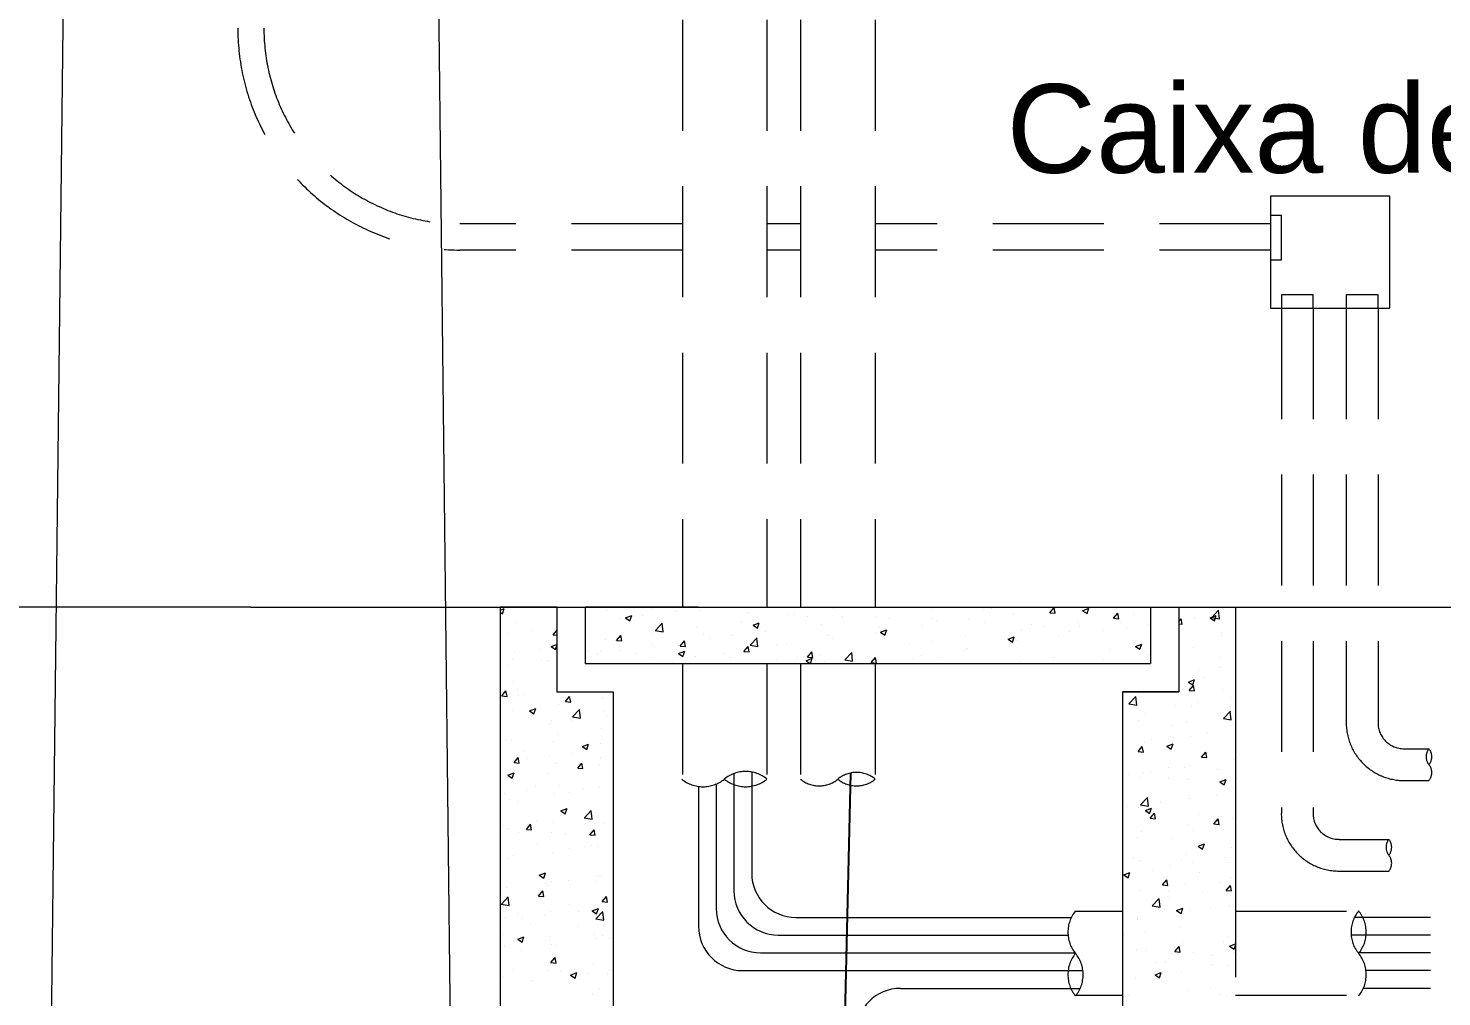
# Model space of a CAD drawing. Header units: millimetres. Extents: x 108055 to 152758, y 4876 to 37034.
# Drawn here: x 135259 to 136532, y 9760 to 10633 of the extents above; entities that cross this region are included whole.
import ezdxf

# ---------------------------------------------------------------- set-up
doc = ezdxf.new("R2010")
doc.units = ezdxf.units.MM
doc.header["$LTSCALE"] = 200
doc.linetypes.add('DASHED', pattern=[0.75, 0.5, -0.25])
for name, color, linetype, lineweight in [('arquitetonico', 7, 'Continuous', 9), ('simbologia', 2, 'Continuous', 9), ('Textos', 9, 'Continuous', 9)]:
    doc.layers.add(name, color=color, linetype=linetype, lineweight=lineweight)
doc.layers.add('Hachura', color=9, linetype='Continuous')
doc.styles.add('style1', font='arial.ttf')

msp = doc.modelspace()

# ---------------------------------------------------------------- linework, layer by layer
at = {"layer": 'arquitetonico'}
for p, q in [((135734.8, 10111), (135683.9, 10111)), ((135683.9, 10111), (135683.9, 9651.5)), ((135734.8, 10111), (135734.8, 10034.7)), ((135862.1, 10111), (135760.2, 10111)), ((135760.2, 10111), (135760.2, 10060.1)), ((135760.2, 10111), (136269.4, 10111)), ((136167.6, 10111), (136269.4, 10111)), ((136269.4, 10111), (136269.4, 10060.1)), ((136294.9, 10111), (136294.9, 10034.7)), ((136294.9, 10111), (136345.8, 10111)), ((136345.8, 10111), (136345.8, 9777.5)), ((135760.2, 10060.1), (136269.4, 10060.1)), ((135734.8, 10034.7), (135785.7, 10034.7)), ((135785.7, 10034.7), (135785.7, 9651.5)), ((136294.9, 10034.7), (136244, 10034.7)), ((136244, 10034.7), (136244, 9651.5))]:
    msp.add_line(p, q, dxfattribs=at)
at = {"layer": 'Hachura', "linetype": 'Continuous', "lineweight": 5, "ltscale": 50}
for p, q in [((135683.9, 10108.3), (135687.5, 10109.7)), ((135683.9, 10106.3), (135685.9, 10104.9)), ((135685.9, 10104.9), (135687.5, 10109.7)), ((135730.5, 10110.2), (135730.5, 10110.2)), ((135779.3, 10107.9), (135779.3, 10107.9)), ((135821.2, 10110), (135821.2, 10110)), ((135842.6, 10107.3), (135842.6, 10107.3)), ((135863.9, 10108.2), (135863.9, 10108.2)), ((135906.5, 10106.4), (135906.5, 10106.4)), ((135949.2, 10104.6), (135949.2, 10104.6)), ((135983.6, 10109.7), (135983.6, 10109.7)), ((136006.7, 10110.5), (136006.7, 10110.5)), ((136073.4, 10109), (136073.4, 10109)), ((136119, 10109), (136119, 10109)), ((136121.3, 10110.9), (136121.4, 10111)), ((136121.3, 10110.9), (136126.1, 10110.5)), ((136126.1, 10110.5), (136126, 10111)), ((136145.9, 10104.9), (136145.9, 10104.9)), ((136178.6, 10105.9), (136182.5, 10110.5)), ((136178.6, 10105.9), (136183.4, 10105.5)), ((136183.4, 10105.5), (136182.5, 10110.5)), ((136187.3, 10110.9), (136187.3, 10110.9)), ((136208.2, 10107.7), (136213.8, 10109.9)), ((136208.2, 10107.7), (136212.2, 10105.1)), ((136212.2, 10105.1), (136213.8, 10109.9)), ((136235.9, 10100.9), (136239.8, 10105.5)), ((136240.7, 10100.5), (136239.8, 10105.5)), ((136304.1, 10110.6), (136304.1, 10110.6)), ((136324.5, 10101.6), (136330.7, 10108.1)), ((136331.5, 10100.5), (136330.6, 10108.1)), ((135683.9, 10102.2), (135683.9, 10102.2)), ((135697.9, 10097.2), (135697.9, 10097.2)), ((135792.4, 10100.7), (135792.4, 10100.7)), ((135796.7, 10101.2), (135802.3, 10103.3)), ((135796.7, 10101.2), (135800.7, 10098.5)), ((135800.7, 10098.5), (135802.3, 10103.3)), ((135812.4, 10103.4), (135812.4, 10103.4)), ((135823.6, 10089.9), (135829.8, 10096.4)), ((135830.7, 10088.8), (135829.8, 10096.4)), ((135860.8, 10093), (135860.8, 10093)), ((135901.2, 10098.1), (135901.2, 10098.1)), ((135911.5, 10094.8), (135917.1, 10096.9)), ((135911.5, 10094.8), (135915.5, 10092.1)), ((135913.5, 10094.5), (135913.5, 10094.5)), ((135915.5, 10092.1), (135917.1, 10096.9)), ((135942.6, 10104.1), (135942.6, 10104.1)), ((135960.1, 10102.5), (135960.1, 10102.5)), ((135972.8, 10095.7), (135972.8, 10095.7)), ((135991.8, 10102.8), (135991.8, 10102.8)), ((135992.7, 10098.4), (135992.7, 10098.4)), ((136023, 10102.3), (136023, 10102.3)), ((136025.8, 10093), (136025.8, 10093)), ((136034.4, 10101), (136034.4, 10101)), ((136064.5, 10094.2), (136064.5, 10094.2)), ((136072.4, 10101), (136072.4, 10101)), ((136077.1, 10099.2), (136077.1, 10099.2)), ((136105.5, 10099.8), (136105.5, 10099.8)), ((136119.7, 10097.4), (136119.7, 10097.4)), ((136162.3, 10095.6), (136162.3, 10095.6)), ((136173.1, 10093.4), (136173.1, 10093.4)), ((136203.4, 10097.4), (136203.4, 10097.4)), ((136205, 10093.8), (136205, 10093.8)), ((136235.9, 10100.9), (136240.7, 10100.5)), ((136242.6, 10097), (136242.6, 10097)), ((136247.6, 10092), (136247.6, 10092)), ((136253.8, 10104), (136253.8, 10104)), ((136267.7, 10095.1), (136267.7, 10095.1)), ((136294.9, 10097.9), (136297.1, 10100.5)), ((136294.9, 10095.8), (136298, 10095.5)), ((136298, 10095.5), (136297.1, 10100.5)), ((136309.2, 10101.1), (136309.2, 10101.1)), ((136323, 10101.4), (136328.6, 10103.5)), ((136323, 10101.4), (136327, 10098.7)), ((136324.4, 10101.6), (136331.5, 10100.5)), ((136326.9, 10098.7), (136328.6, 10103.5)), ((135691.7, 10087.5), (135691.7, 10087.5)), ((135711.7, 10090.1), (135711.7, 10090.1)), ((135731.4, 10085.9), (135734.8, 10090)), ((135731.4, 10085.9), (135734.8, 10085.6)), ((135778.3, 10081.4), (135778.3, 10081.4)), ((135788.7, 10080.9), (135792.5, 10085.5)), ((135788.7, 10080.9), (135793.5, 10080.5)), ((135793.5, 10080.5), (135792.5, 10085.5)), ((135819.8, 10087.3), (135819.8, 10087.3)), ((135823.5, 10089.9), (135830.7, 10088.8)), ((135846, 10075.9), (135849.8, 10080.5)), ((135850.7, 10075.5), (135849.8, 10080.5)), ((135866.9, 10086.5), (135866.9, 10086.5)), ((135872.1, 10082.5), (135872.1, 10082.5)), ((135892.1, 10085.1), (135892.1, 10085.1)), ((135908.9, 10076.7), (135915.1, 10083.2)), ((135915.9, 10075.5), (135915, 10083.1)), ((135922.3, 10089.1), (135922.3, 10089.1)), ((135979.2, 10085), (135979.2, 10085)), ((135982.7, 10083.1), (135982.7, 10083.1)), ((136023, 10088.2), (136023, 10088.2)), ((136026.3, 10088.4), (136031.9, 10090.5)), ((136026.3, 10088.4), (136030.3, 10085.7)), ((136030.3, 10085.7), (136031.9, 10090.5)), ((136072.4, 10080.1), (136072.4, 10080.1)), ((136102.7, 10084.1), (136102.7, 10084.1)), ((136141.1, 10082), (136146.7, 10084.1)), ((136141.1, 10082), (136145.1, 10079.3)), ((136145.1, 10079.3), (136146.7, 10084.1)), ((136149.5, 10081), (136149.5, 10081)), ((136153.1, 10090.7), (136153.1, 10090.7)), ((136186.4, 10084.3), (136186.4, 10084.3)), ((136196, 10089), (136196, 10089)), ((136227.4, 10090), (136227.4, 10090)), ((136332.9, 10088.4), (136332.9, 10088.4)), ((136333.5, 10085.8), (136333.5, 10085.8)), ((135697, 10070.6), (135697, 10070.6)), ((135720.4, 10072.8), (135720.4, 10072.8)), ((135729.6, 10075.4), (135734.8, 10077.4)), ((135729.6, 10075.4), (135733.6, 10072.7)), ((135733.6, 10072.7), (135734.8, 10076.3)), ((135763, 10071), (135763, 10071)), ((135771.4, 10069.2), (135771.4, 10069.2)), ((135773.8, 10070.5), (135773.8, 10070.5)), ((135791.4, 10071.9), (135791.4, 10071.9)), ((135805.7, 10069.2), (135805.7, 10069.2)), ((135820.3, 10078.5), (135820.3, 10078.5)), ((135821.6, 10075.8), (135821.6, 10075.8)), ((135844.4, 10069), (135850, 10071.2)), ((135844.4, 10069), (135848.4, 10066.3)), ((135846, 10075.9), (135850.7, 10075.5)), ((135848.3, 10067.4), (135848.3, 10067.4)), ((135848.4, 10066.3), (135850, 10071.2)), ((135886.1, 10069), (135886.1, 10069)), ((135900.2, 10071.5), (135900.2, 10071.5)), ((135903.3, 10070.9), (135907.1, 10075.5)), ((135903.3, 10070.9), (135908, 10070.5)), ((135908, 10070.5), (135907.1, 10075.5)), ((135908.8, 10076.6), (135915.9, 10075.5)), ((135932.6, 10077), (135932.6, 10077)), ((135941.7, 10077.5), (135941.7, 10077.5)), ((135960.6, 10065.9), (135964.4, 10070.5)), ((135965.3, 10065.5), (135964.4, 10070.5)), ((135971.7, 10066.9), (135971.7, 10066.9)), ((135994.1, 10063.5), (136000.3, 10070)), ((136001.1, 10062.3), (136000.3, 10069.9)), ((136002, 10070.8), (136002, 10070.8)), ((136052.4, 10077.5), (136052.4, 10077.5)), ((136063.5, 10067.6), (136063.5, 10067.6)), ((136102.9, 10073), (136102.9, 10073)), ((136104.5, 10073.2), (136104.5, 10073.2)), ((136144.9, 10078.4), (136144.9, 10078.4)), ((136232.8, 10072.5), (136232.8, 10072.5)), ((136252.8, 10075.1), (136252.8, 10075.1)), ((136255.9, 10075.6), (136261.5, 10077.7)), ((136255.9, 10075.6), (136259.8, 10072.9)), ((136259.8, 10072.9), (136261.5, 10077.7)), ((136266.8, 10068.5), (136266.8, 10068.5)), ((136308.2, 10074.5), (136308.2, 10074.5)), ((135690.7, 10058.6), (135690.7, 10058.6)), ((135694.6, 10063.9), (135694.6, 10063.9)), ((135720.9, 10062.6), (135720.9, 10062.6)), ((135727.2, 10062.6), (135727.2, 10062.6)), ((135779.9, 10060.3), (135779.9, 10060.3)), ((135818.8, 10060.8), (135818.8, 10060.8)), ((135839.5, 10061), (135839.5, 10061)), ((135859.8, 10066.4), (135859.8, 10066.4)), ((135891, 10065.6), (135891, 10065.6)), ((135933.6, 10063.8), (135933.6, 10063.8)), ((135951.7, 10064.2), (135951.7, 10064.2)), ((135959.2, 10062.6), (135964.8, 10064.8)), ((135959.2, 10062.6), (135962.9, 10060.1)), ((135960.6, 10065.9), (135965.3, 10065.5)), ((135963.2, 10060.1), (135964.8, 10064.8)), ((135976.2, 10062), (135976.2, 10062)), ((135994, 10063.4), (136001.1, 10062.3)), ((136017.8, 10060.9), (136021.7, 10065.5)), ((136017.8, 10060.9), (136022.6, 10060.5)), ((136018.9, 10060.2), (136018.9, 10060.2)), ((136022.6, 10060.5), (136021.7, 10065.5)), ((136022.1, 10061.6), (136022.1, 10061.6)), ((136056.3, 10065), (136056.3, 10065)), ((136078.7, 10060.1), (136079, 10060.5)), ((136079, 10060.1), (136079, 10060.5)), ((136152.1, 10061.9), (136152.1, 10061.9)), ((136182.3, 10065.9), (136182.3, 10065.9)), ((136226.4, 10063.4), (136226.4, 10063.4)), ((136312.5, 10054.2), (136312.5, 10054.2)), ((136332.5, 10065.4), (136332.5, 10065.4)), ((136332.5, 10056.9), (136332.5, 10056.9)), ((135696, 10044), (135696, 10044)), ((136303.5, 10043.4), (136309.1, 10045.6)), ((136303.5, 10043.4), (136307.5, 10040.8)), ((136307.3, 10047.9), (136307.3, 10047.9)), ((136307.5, 10040.8), (136309.1, 10045.6)), ((136317.3, 10047.6), (136317.3, 10047.6)), ((135685.2, 10030.9), (135689, 10035.5)), ((135685.2, 10030.9), (135690, 10030.5)), ((135690, 10030.5), (135689, 10035.5)), ((135699.7, 10037), (135699.7, 10037)), ((135699.9, 10031.1), (135699.9, 10031.1)), ((135704.5, 10032.2), (135704.5, 10032.2)), ((135742.5, 10025.9), (135746.3, 10030.5)), ((135747.3, 10025.4), (135746.3, 10030.4)), ((135747.2, 10030.4), (135747.2, 10030.4)), ((136249.8, 10023.8), (136256, 10030.3)), ((136256.9, 10022.7), (136256, 10030.3)), ((136258.5, 10031.8), (136258.5, 10031.8)), ((136304.3, 10035.8), (136308.1, 10040.4)), ((136304.3, 10035.8), (136309.1, 10035.4)), ((136305, 10039.8), (136305, 10039.8)), ((136309.1, 10035.4), (136308.1, 10040.4)), ((136334.2, 10036.8), (136334.2, 10036.8)), ((136341.7, 10029.4), (136341.7, 10029.4)), ((135695, 10017.4), (135695, 10017.4)), ((135710.2, 10017.5), (135715.8, 10019.6)), ((135710.2, 10017.5), (135714.2, 10014.8)), ((135714.1, 10014.8), (135715.8, 10019.6)), ((135736, 10023.1), (135736, 10023.1)), ((135742.5, 10025.9), (135747.3, 10025.4)), ((135749, 10012.1), (135755.2, 10018.6)), ((135756, 10011), (135755.1, 10018.5)), ((135776.4, 10028.2), (135776.4, 10028.2)), ((135776.8, 10017.1), (135776.8, 10017.1)), ((136249.8, 10023.8), (136256.9, 10022.7)), ((136291.5, 10022.7), (136291.5, 10022.7)), ((136306.3, 10021.3), (136306.3, 10021.3)), ((136311.5, 10025.4), (136311.5, 10025.4)), ((136335.1, 10010.6), (136341.3, 10017.1)), ((136342.1, 10009.4), (136341.2, 10017)), ((135729.4, 10006.2), (135729.4, 10006.2)), ((135730.2, 10009.1), (135730.2, 10009.1)), ((135748.9, 10012.1), (135756, 10011)), ((135749.3, 10008.8), (135749.3, 10008.8)), ((135779.6, 10012.8), (135779.6, 10012.8)), ((136258.8, 10008.8), (136258.8, 10008.8)), ((136264.8, 10015.3), (136264.8, 10015.3)), ((136289, 10003.9), (136289, 10003.9)), ((136301.4, 10007), (136301.4, 10007)), ((136335, 10010.5), (136342.1, 10009.4)), ((136335.5, 10011.9), (136335.5, 10011.9)), ((136344.1, 10005.2), (136344.1, 10005.2)), ((135689, 9991.4), (135689, 9991.4)), ((135694.1, 9990.8), (135694.1, 9990.8)), ((135735.1, 9996.5), (135735.1, 9996.5)), ((135775.4, 10001.6), (135775.4, 10001.6)), ((136270.4, 9991.2), (136270.4, 9991.2)), ((136290.4, 9993.9), (136290.4, 9993.9)), ((136305.3, 9994.7), (136305.3, 9994.7)), ((136320.7, 9997.9), (136320.7, 9997.9)), ((135705.8, 9980.6), (135705.8, 9980.6)), ((135728.3, 9977.3), (135728.3, 9977.3)), ((135731.6, 9989.6), (135731.6, 9989.6)), ((135748.4, 9978.8), (135748.4, 9978.8)), ((135757.9, 9985.3), (135763.4, 9987.5)), ((135757.9, 9985.3), (135761.8, 9982.7)), ((135758.6, 9981.3), (135758.6, 9981.3)), ((135761.8, 9982.7), (135763.4, 9987.5)), ((135774.2, 9987.8), (135774.2, 9987.8)), ((136258.1, 9980.8), (136261.9, 9985.3)), ((136258.1, 9980.8), (136262.9, 9980.3)), ((136262.9, 9980.3), (136261.9, 9985.3)), ((136263.8, 9988.7), (136263.8, 9988.7)), ((136284.1, 9985.5), (136289.7, 9987.7)), ((136284.1, 9985.5), (136288.1, 9982.8)), ((136288.1, 9982.8), (136289.7, 9987.7)), ((136315.4, 9975.7), (136319.2, 9980.3)), ((136320.1, 9975.3), (136319.2, 9980.3)), ((135696.3, 9970.8), (135700.1, 9975.4)), ((135696.3, 9970.8), (135701, 9970.4)), ((135701, 9970.4), (135700.1, 9975.4)), ((135708.3, 9974.7), (135708.3, 9974.7)), ((135734.1, 9969.9), (135734.1, 9969.9)), ((135753.6, 9965.8), (135757.4, 9970.4)), ((135753.6, 9965.8), (135758.3, 9965.4)), ((135758.3, 9965.4), (135757.4, 9970.4)), ((135773.5, 9969.4), (135773.5, 9969.4)), ((135774.4, 9975), (135774.4, 9975)), ((136285.9, 9966.2), (136285.9, 9966.2)), ((136299.7, 9966.4), (136299.7, 9966.4)), ((136304.4, 9968.1), (136304.4, 9968.1)), ((136315.4, 9975.7), (136320.1, 9975.3)), ((136345.4, 9973.7), (136345.4, 9973.7)), ((135690.7, 9959.6), (135696.3, 9961.7)), ((135690.7, 9959.6), (135694.7, 9956.9)), ((135693.1, 9964.3), (135693.1, 9964.3)), ((135694.7, 9956.9), (135696.3, 9961.7)), ((135726.9, 9961.4), (135726.9, 9961.4)), ((136249.4, 9959.7), (136249.4, 9959.7)), ((136260.1, 9957.2), (136260.1, 9957.2)), ((136262.9, 9962.1), (136262.9, 9962.1)), ((136269.4, 9962.4), (136269.4, 9962.4)), ((136285.7, 9956.2), (136285.7, 9956.2)), ((136302.7, 9955.4), (136302.7, 9955.4)), ((136328.5, 9964.4), (136328.5, 9964.4)), ((136331.8, 9953.4), (136337.4, 9955.5)), ((136331.8, 9953.4), (136335.8, 9950.7)), ((136332.2, 9964.2), (136332.2, 9964.2)), ((136335.8, 9950.7), (136337.4, 9955.5)), ((136345.4, 9953.6), (136345.4, 9953.6)), ((135687.3, 9943.2), (135687.3, 9943.2)), ((135707.3, 9945.8), (135707.3, 9945.8)), ((135715.7, 9949), (135715.7, 9949)), ((135733.1, 9943.3), (135733.1, 9943.3)), ((135737.6, 9949.8), (135737.6, 9949.8)), ((135746.1, 9943.9), (135746.1, 9943.9)), ((135758.4, 9947.2), (135758.4, 9947.2)), ((135773.5, 9948.4), (135773.5, 9948.4)), ((136260.4, 9932.8), (136266.6, 9939.3)), ((136267.5, 9931.6), (136266.6, 9939.2)), ((136303.4, 9941.5), (136303.4, 9941.5)), ((136329.1, 9941.5), (136329.1, 9941.5)), ((136344.4, 9947.2), (136344.4, 9947.2)), ((135692.1, 9937.7), (135692.1, 9937.7)), ((135699.5, 9935.9), (135699.5, 9935.9)), ((135738.4, 9927.4), (135744, 9929.6)), ((135738.4, 9927.4), (135742.4, 9924.7)), ((135742.4, 9924.7), (135744, 9929.6)), ((135759.6, 9921.1), (135765.8, 9927.6)), ((135766.6, 9919.9), (135765.7, 9927.5)), ((136248.4, 9930.9), (136248.4, 9930.9)), ((136258.2, 9930.7), (136258.2, 9930.7)), ((136260.4, 9932.7), (136267.5, 9931.6)), ((136261.9, 9935.5), (136261.9, 9935.5)), ((136264.7, 9927.6), (136270.3, 9929.7)), ((136264.7, 9927.6), (136268.6, 9924.9)), ((136268.6, 9924.9), (136270.3, 9929.7)), ((136278.7, 9934.9), (136278.7, 9934.9)), ((136304.8, 9938.7), (136304.8, 9938.7)), ((135686.3, 9914.3), (135686.3, 9914.3)), ((135707.4, 9910.7), (135711.2, 9915.3)), ((135712.1, 9910.3), (135711.2, 9915.3)), ((135716.6, 9918.3), (135716.6, 9918.3)), ((135732.1, 9916.7), (135732.1, 9916.7)), ((135759.5, 9921), (135766.6, 9919.9)), ((135767, 9925), (135767, 9925)), ((135772.5, 9921.8), (135772.5, 9921.8)), ((135776.6, 9915.9), (135776.6, 9915.9)), ((136269.2, 9920.7), (136273, 9925.3)), ((136269.2, 9920.7), (136273.9, 9920.3)), ((136270, 9925.6), (136270, 9925.6)), ((136273.9, 9920.3), (136273, 9925.3)), ((136302.4, 9914.9), (136302.4, 9914.9)), ((136312.6, 9923.8), (136312.6, 9923.8)), ((136326.5, 9915.7), (136330.3, 9920.2)), ((136326.5, 9915.7), (136331.2, 9915.2)), ((136331.2, 9915.2), (136330.3, 9920.2)), ((136343.4, 9920.6), (136343.4, 9920.6)), ((136345.6, 9919.5), (136345.8, 9919.5)), ((136345.7, 9919.6), (136345.8, 9919.7)), ((135691.1, 9911.1), (135691.1, 9911.1)), ((135700.2, 9908.2), (135700.2, 9908.2)), ((135707.4, 9910.7), (135712.1, 9910.3)), ((135730, 9907.9), (135730, 9907.9)), ((135742.8, 9906.4), (135742.8, 9906.4)), ((135764.6, 9905.7), (135768.5, 9910.3)), ((135764.6, 9905.7), (135769.4, 9905.3)), ((135769.4, 9905.3), (135768.5, 9910.3)), ((135785.4, 9904.6), (135785.4, 9904.6)), ((136257.7, 9903.4), (136257.7, 9903.4)), ((136260.9, 9909), (136260.9, 9909)), ((136288.7, 9902.7), (136288.7, 9902.7)), ((136308.1, 9910), (136308.1, 9910)), ((136328.1, 9912.6), (136328.1, 9912.6)), ((136335.3, 9910.7), (136335.3, 9910.7)), ((135717, 9897.4), (135717, 9897.4)), ((135731.2, 9890.1), (135731.2, 9890.1)), ((135746, 9893.5), (135746, 9893.5)), ((135759.6, 9895.6), (135759.6, 9895.6)), ((135766, 9896.1), (135766, 9896.1)), ((135771.5, 9895.2), (135771.5, 9895.2)), ((136301.4, 9888.4), (136301.4, 9888.4)), ((136312.4, 9895.4), (136317.9, 9897.6)), ((136312.4, 9895.4), (136316.3, 9892.8)), ((136316.3, 9892.8), (136317.9, 9897.6)), ((136342.4, 9894), (136342.4, 9894)), ((135690.2, 9884.5), (135690.2, 9884.5)), ((135695.5, 9886.8), (135695.5, 9886.8)), ((136254.4, 9884.7), (136254.4, 9884.7)), ((136260, 9882.4), (136260, 9882.4)), ((136287.1, 9878.5), (136287.1, 9878.5)), ((136297.1, 9882.9), (136297.1, 9882.9)), ((136307.1, 9881.1), (136307.1, 9881.1)), ((136337.3, 9885.1), (136337.3, 9885.1)), ((136339.7, 9881.1), (136339.7, 9881.1)), ((135684.3, 9867.6), (135684.3, 9867.6)), ((135719, 9869.5), (135724.6, 9871.6)), ((135719, 9869.5), (135723, 9866.8)), ((135723, 9866.8), (135724.6, 9871.6)), ((135726.9, 9865.8), (135726.9, 9865.8)), ((135730.2, 9863.5), (135730.2, 9863.5)), ((135745, 9864.6), (135745, 9864.6)), ((135769.5, 9864), (135769.5, 9864)), ((135770.5, 9868.6), (135770.5, 9868.6)), ((135773.3, 9868.3), (135773.3, 9868.3)), ((135775.2, 9868.6), (135775.2, 9868.6)), ((136245.2, 9869.7), (136250.8, 9871.8)), ((136245.2, 9869.7), (136249.2, 9867)), ((136249.2, 9867), (136250.8, 9871.8)), ((136271.3, 9874), (136271.3, 9874)), ((136280.2, 9860.6), (136284.1, 9865.2)), ((136285, 9860.2), (136284.1, 9865.2)), ((136313.9, 9872.2), (136313.9, 9872.2)), ((136332, 9863.1), (136332, 9863.1)), ((136341.5, 9867.4), (136341.5, 9867.4)), ((135689.2, 9857.9), (135689.2, 9857.9)), ((135718.4, 9850.6), (135722.3, 9855.2)), ((135718.4, 9850.6), (135723.2, 9850.2)), ((135723.2, 9850.2), (135722.3, 9855.2)), ((135725, 9862), (135725, 9862)), ((135726.7, 9860.3), (135726.7, 9860.3)), ((135775.7, 9845.6), (135779.6, 9850.2)), ((135780.5, 9845.2), (135779.6, 9850.2)), ((136259, 9855.8), (136259, 9855.8)), ((136280.2, 9860.6), (136285, 9860.2)), ((136285.4, 9855.1), (136285.4, 9855.1)), ((136300.5, 9861.8), (136300.5, 9861.8)), ((136316.3, 9853.6), (136316.3, 9853.6)), ((136337.5, 9855.6), (136341.4, 9860.2)), ((136337.5, 9855.6), (136342.3, 9855.2)), ((136342.3, 9855.2), (136341.4, 9860.2)), ((135684.8, 9843.2), (135691.9, 9842.1)), ((135684.9, 9843.3), (135691.1, 9849.8)), ((135691.9, 9842.1), (135691.1, 9849.7)), ((135745.8, 9842.7), (135745.8, 9842.7)), ((135766.7, 9837.3), (135772.3, 9839.5)), ((135766.7, 9837.3), (135770.6, 9834.7)), ((135769.6, 9842.1), (135769.6, 9842.1)), ((135770.6, 9834.7), (135772.3, 9839.5)), ((135775.7, 9845.6), (135780.5, 9845.2)), ((136266.1, 9847), (136266.1, 9847)), ((136270.9, 9841.7), (136278, 9840.6)), ((136271, 9841.8), (136277.2, 9848.3)), ((136278, 9840.6), (136277.2, 9848.2)), ((136281.2, 9842.3), (136281.2, 9842.3)), ((136286.1, 9849.6), (136286.1, 9849.6)), ((136292.9, 9837.5), (136298.5, 9839.7)), ((136292.9, 9837.5), (136296.9, 9834.8)), ((136296.9, 9834.8), (136298.5, 9839.7)), ((136304.6, 9837.5), (136304.6, 9837.5)), ((136323.8, 9840.5), (136323.8, 9840.5)), ((136340.5, 9840.8), (136340.5, 9840.8)), ((135688.2, 9831.3), (135688.2, 9831.3)), ((135699.3, 9834.7), (135699.3, 9834.7)), ((135704, 9830.5), (135704, 9830.5)), ((135711.4, 9824.9), (135711.4, 9824.9)), ((135724, 9833.1), (135724, 9833.1)), ((135729.2, 9836.9), (135729.2, 9836.9)), ((135754.2, 9837.1), (135754.2, 9837.1)), ((135770.1, 9830.1), (135776.4, 9836.6)), ((135770.1, 9830), (135777.2, 9828.9)), ((135777.2, 9828.9), (135776.3, 9836.5)), ((136258, 9829.5), (136258, 9829.5)), ((136258, 9829.2), (136258, 9829.2)), ((136299.5, 9835.2), (136299.5, 9835.2)), ((136345.8, 9828.7), (136345.8, 9828.7)), ((135685.6, 9816), (135685.6, 9816)), ((135699.6, 9811.6), (135705.1, 9813.7)), ((135703.5, 9808.9), (135705.1, 9813.7)), ((135728.2, 9814.2), (135728.2, 9814.2)), ((135754, 9823.1), (135754, 9823.1)), ((135768.6, 9815.5), (135768.6, 9815.5)), ((135770.8, 9812.4), (135770.8, 9812.4)), ((135776.3, 9814.8), (135776.3, 9814.8)), ((135783.6, 9812.2), (135783.6, 9812.2)), ((136245.1, 9815.5), (136245.1, 9815.5)), ((136265.1, 9818.1), (136265.1, 9818.1)), ((136295.3, 9822.1), (136295.3, 9822.1)), ((136339.5, 9814.2), (136339.5, 9814.2)), ((135687.3, 9804.7), (135687.3, 9804.7)), ((135699.6, 9811.6), (135703.5, 9808.9)), ((135703, 9801.6), (135703, 9801.6)), ((135728.3, 9810.3), (135728.3, 9810.3)), ((135729.8, 9806.8), (135729.8, 9806.8)), ((135733.2, 9805.6), (135733.2, 9805.6)), ((136257, 9802.6), (136257, 9802.6)), ((136265.6, 9801.5), (136265.6, 9801.5)), ((136288.5, 9801.6), (136288.5, 9801.6)), ((136291.3, 9800.5), (136295.2, 9805.1)), ((136291.3, 9800.5), (136296.1, 9800.1)), ((136296.1, 9800.1), (136295.2, 9805.1)), ((136298.5, 9808.6), (136298.5, 9808.6)), ((136308.3, 9799.7), (136308.3, 9799.7)), ((136335.1, 9809.6), (136335.1, 9809.6)), ((136340.6, 9805.4), (136345.8, 9807.4)), ((136340.6, 9805.4), (136344.6, 9802.7)), ((136344.6, 9802.7), (136345.8, 9806.4)), ((136344.7, 9799.9), (136344.7, 9799.9)), ((135729.5, 9790.6), (135733.4, 9795.1)), ((135729.5, 9790.6), (135734.3, 9790.1)), ((135734.3, 9790.1), (135733.4, 9795.1)), ((135767.6, 9788.9), (135767.6, 9788.9)), ((136244, 9786.6), (136244, 9786.6)), ((136274.3, 9790.6), (136274.3, 9790.6)), ((136282.5, 9790.8), (136282.5, 9790.8)), ((136324.7, 9797.2), (136324.7, 9797.2)), ((136325.1, 9789), (136325.1, 9789)), ((136338.6, 9787.6), (136338.6, 9787.6)), ((135686.3, 9778.1), (135686.3, 9778.1)), ((135695.5, 9784.3), (135695.5, 9784.3)), ((135712.2, 9774.1), (135712.2, 9774.1)), ((135727.3, 9783.8), (135727.3, 9783.8)), ((135738.1, 9782.5), (135738.1, 9782.5)), ((135747.2, 9779.4), (135752.8, 9781.6)), ((135747.2, 9779.4), (135751.2, 9776.7)), ((135751.2, 9776.7), (135752.8, 9781.6)), ((135762.6, 9780.7), (135762.6, 9780.7)), ((135780.7, 9780.7), (135780.7, 9780.7)), ((135782.6, 9783.3), (135782.6, 9783.3)), ((136256.1, 9776), (136256.1, 9776)), ((136273.5, 9779.6), (136279.1, 9781.7)), ((136273.5, 9779.6), (136277.5, 9776.9)), ((136277.5, 9776.9), (136279.1, 9781.7)), ((136297.6, 9782), (136297.6, 9782)), ((135766.7, 9762.3), (135766.7, 9762.3)), ((135773, 9767.1), (135773, 9767.1)), ((136303.7, 9765.7), (136303.7, 9765.7)), ((136323.7, 9768.4), (136323.7, 9768.4)), ((136331.8, 9761.9), (136331.8, 9761.9)), ((136337.6, 9761), (136337.6, 9761)), ((136249.7, 9760.9), (136249.7, 9760.9))]:
    msp.add_line(p, q, dxfattribs=at)
at = {"layer": 'Hachura', "lineweight": 5, "ltscale": 50}
for p, q in [((135894.3, 9960.9), (135894.3, 9855.3)), ((135910.3, 9962.3), (135910.3, 9871.2)), ((135862.3, 9949.4), (135862.3, 9823.3)), ((135878.3, 9951.5), (135878.3, 9839.3)), ((135950.2, 9831.3), (136198.1, 9831.3)), ((136521.3, 9831.3), (136453, 9831.3)), ((135934.2, 9815.3), (136195.2, 9815.3)), ((136521.3, 9815.3), (136450, 9815.3)), ((135918.3, 9799.4), (136201.5, 9799.4)), ((136521.3, 9799.4), (136456.3, 9799.4)), ((135902.3, 9783.4), (136208.5, 9783.4)), ((136521.3, 9783.4), (136463.3, 9783.4)), ((136044.2, 9767.4), (136206.1, 9767.4)), ((136521.3, 9767.4), (136461, 9767.4))]:
    msp.add_line(p, q, dxfattribs=at)
at = {"layer": 'Hachura'}
msp.add_line((135999.1, 9961.4), (135991, 9600.5), dxfattribs=at)
at = {"layer": 'Hachura', "lineweight": 5, "ltscale": 50}
for centre, start, end in [((135950.2, 9871.2), 180, 270), ((135934.2, 9855.3), 180, 270), ((135918.3, 9839.3), 180, 270), ((135902.3, 9823.3), 180, 270), ((136044.2, 9727.5), 90, 180)]:
    msp.add_arc(centre, 39.9, start, end, dxfattribs=at)
at = {"layer": 'simbologia'}
for p, q in [((135271.3, 8972.5), (135301.2, 11581)), ((135617.6, 11581), (135647.5, 8972.5)), ((136484.7, 10481.2), (136377.4, 10481.2)), ((136377.4, 10481.2), (136377.4, 10380.4)), ((136484.7, 10380.4), (136484.7, 10481.2)), ((136387.4, 10463.9), (136377.4, 10463.9)), ((136387.4, 10423.9), (136387.4, 10463.9)), ((136377.4, 10423.9), (136387.4, 10423.9)), ((136415.7, 10392.4), (136387.2, 10392.4)), ((136387.2, 10392.4), (136387.2, 10380.4)), ((136415.7, 10380.4), (136415.7, 10392.4)), ((136474.2, 10392.4), (136445.6, 10392.4)), ((136445.6, 10392.4), (136445.6, 10380.4)), ((136474.2, 10380.4), (136474.2, 10392.4)), ((136377.4, 10380.4), (136484.7, 10380.4)), ((135283, 10111), (135126.5, 10111)), ((135459.4, 10111), (135283, 10111)), ((135459.4, 10111), (135635.8, 10111)), ((135635.8, 10111), (136456.3, 10111)), ((136456.3, 10111), (137850.8, 10111)), ((135734.8, 10034.7), (135785.7, 10034.7)), ((136244, 10034.7), (136294.9, 10034.7))]:
    msp.add_line(p, q, dxfattribs=at)
at = {"layer": 'simbologia', "linetype": 'DASHED'}
for p, q in [((135848, 10640.2), (135848, 10111)), ((135924, 10640.2), (135924, 10111)), ((135954.3, 10640.2), (135954.3, 10111)), ((136021.5, 10640.2), (136021.5, 10111)), ((135848, 10456.2), (135647.5, 10456.2)), ((135954.3, 10456.2), (135924, 10456.2)), ((136377.4, 10456.2), (136021.5, 10456.2)), ((135848, 10432.6), (135647.5, 10432.6)), ((135954.3, 10432.6), (135924, 10432.6)), ((136377.4, 10432.6), (136021.5, 10432.6)), ((136387.2, 10380.4), (136387.2, 9925.1)), ((136415.7, 10380.4), (136415.7, 9925.1)), ((136445.6, 10380.4), (136445.6, 10006.7)), ((136474.2, 10380.4), (136474.2, 10006.7)), ((135848, 10060.1), (135848, 9956)), ((135924, 10060.1), (135924, 9956)), ((135954.3, 10060.1), (135954.3, 9956)), ((136021.5, 10060.1), (136021.5, 9956)), ((136497.6, 9983.3), (136520, 9983.3)), ((136522.3, 9982.3), (136522.3, 9982.3)), ((136497.6, 9954.7), (136520, 9954.7)), ((136439.1, 9901.6), (136484, 9901.6)), ((136486.3, 9900.6), (136486.3, 9900.6)), ((136439.1, 9873.1), (136484, 9873.1)), ((136201.9, 9837.1), (136244, 9837.1)), ((136345.8, 9837.1), (136456.7, 9837.1)), ((136462.9, 9834.5), (136462.9, 9834.5)), ((136244, 9777.5), (136244, 9752)), ((136195.7, 9764.7), (136195.7, 9764.7)), ((136201.9, 9761.2), (136244, 9761.2)), ((136345.8, 9761.2), (136456.7, 9761.2))]:
    msp.add_line(p, q, dxfattribs=at)
for centre, radius, start, end in [((135647.5, 10632.6), 199.9, 180, 270), ((135647.5, 10632.6), 176.4, 180, 270), ((136497.6, 10006.7), 52, 180, 270), ((136497.6, 10006.7), 23.4, 180, 270), ((136528.8, 9976.1), 11.3, 140.766, 219.234), ((136511.3, 9976.1), 11.3, 320.766, 39.234), ((136511.3, 9961.9), 11.3, 320.766, 39.234), ((135866.5, 9979.4), 30.3, 230.766, 309.234), ((135904.8, 9932.5), 30.3, 50.766, 129.234), ((135904.8, 9979.4), 30.3, 230.766, 309.234), ((135971.1, 9976.5), 26.6, 230.766, 309.234), ((136004.7, 9935.4), 26.6, 50.766, 129.234), ((136004.7, 9976.5), 26.6, 230.766, 309.234), ((136439.1, 9925.1), 52, 180, 270), ((136439.1, 9925.1), 23.4, 180, 270), ((136492.7, 9894.5), 11.3, 140.766, 219.234), ((136475.2, 9894.5), 11.3, 320.766, 39.234), ((136475.2, 9880.2), 11.3, 320.766, 39.234), ((136225.3, 9818), 30.3, 140.766, 219.234), ((136480.2, 9818), 30.3, 140.766, 219.234), ((136433.3, 9818), 30.3, 320.766, 39.234), ((136225.3, 9779.7), 30.3, 140.766, 219.234), ((136178.4, 9779.7), 30.3, 320.766, 39.234), ((136433.3, 9779.7), 30.3, 320.766, 39.234)]:
    msp.add_arc(centre, radius, start, end, dxfattribs=at)

# ---------------------------------------------------------------- texts
at = {"layer": 'Textos', "style": 'style1'}
msp.add_text('Caixa de passagem 100x100x50mm', height=79.872, rotation=0, dxfattribs=at).set_placement((136139.7, 10502.3))

doc.saveas('drawing.dxf')
